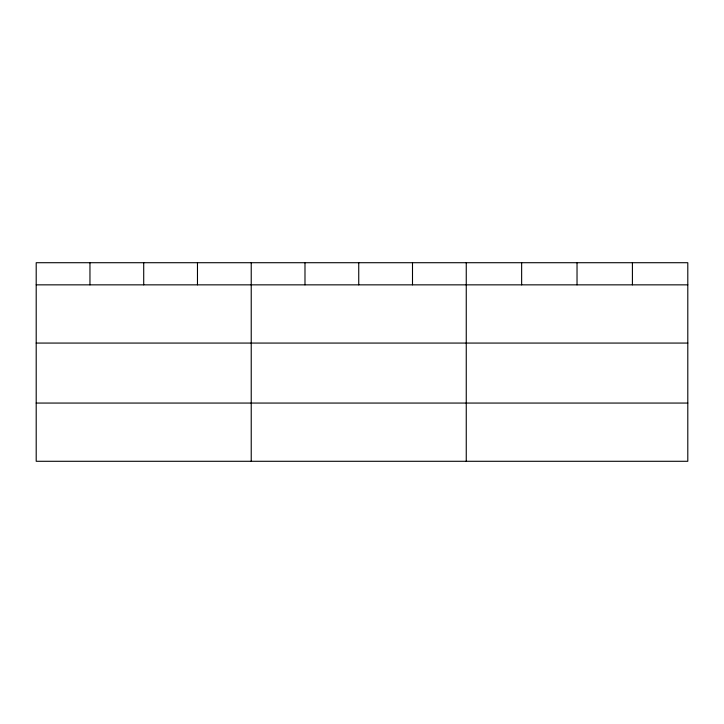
<?xml version="1.0" encoding="UTF-8"?>
<svg xmlns="http://www.w3.org/2000/svg" width="724" height="724" viewBox="0 0 724 724"><rect width="100%" height="100%" fill="white"/><g stroke="black" fill="none" stroke-linecap="round" stroke-linejoin="round"><path stroke-width="1.09" d="M687.8 343.067L687.8 262.712L36.2 262.712L36.2 461.288L687.8 461.288L687.8 343.067L36.2 343.067M36.2 284.849L687.8 284.849M36.2 403.06L687.8 403.06M632.414 262.712L632.414 284.849M577.028 262.712L577.028 284.849M521.642 262.712L521.642 284.849M466.256 262.712L466.256 461.288M412.499 262.712L412.499 284.849M358.742 262.712L358.742 284.849M304.985 262.712L304.985 284.849M251.228 262.712L251.228 461.288M197.471 262.712L197.471 284.849M143.714 262.712L143.714 284.849M89.957 262.712L89.957 284.849"/></g></svg>
